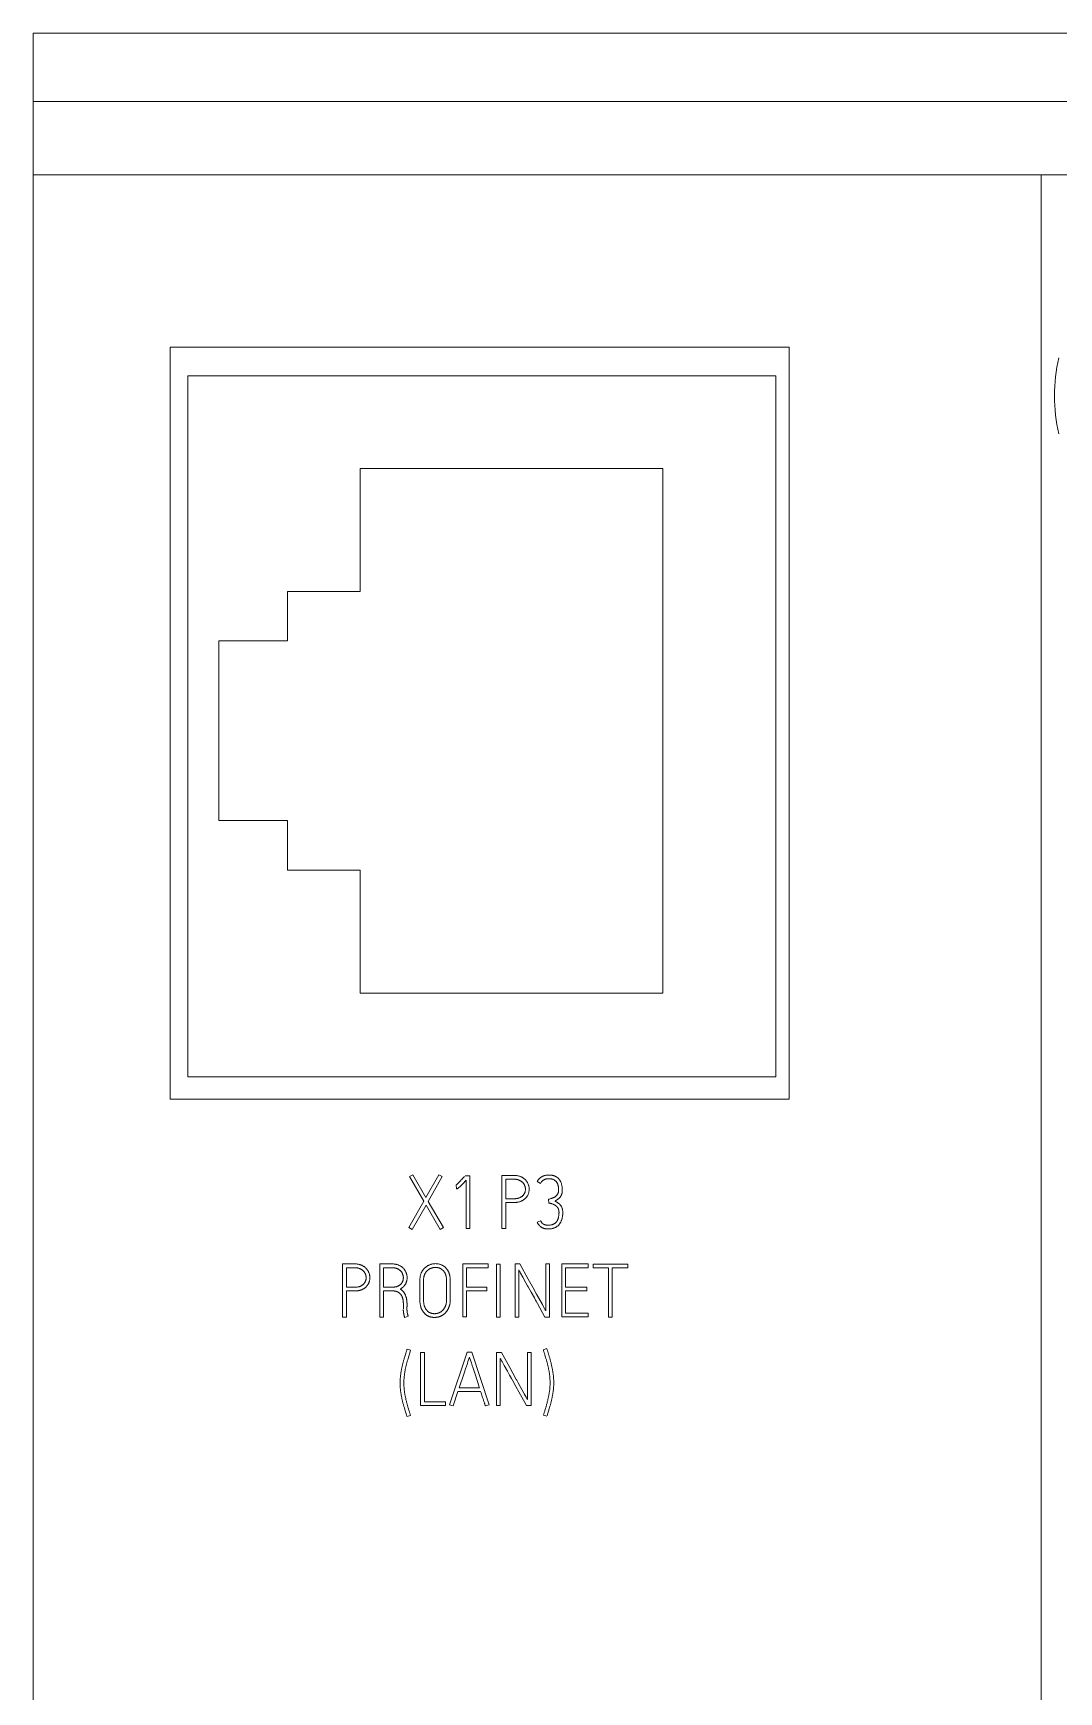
# Model space of a CAD drawing. Header units: millimetres. Extents: x 42356 to 50646, y 31507 to 39566.
# Drawn here: x 47553.03 to 47576.23, y 38453.34 to 38490.84 of the extents above; entities that cross this region are included whole.
import ezdxf

# ---------------------------------------------------------------- set-up
doc = ezdxf.new("R2010")
doc.units = ezdxf.units.MM
doc.set_wipeout_variables(frame=1)
doc.layers.add('000-PI-Oprema', color=30, linetype='Continuous', lineweight=5)

# ---------------------------------------------------------------- blocks, each defined once
blk = doc.blocks.new('A101_6ES7512-1DK01-0AB0')
at = {"layer": '000-PI-Oprema'}
for p, q in [((0, -58.55), (0, 58.55)), ((0, 58.55), (39.9, 58.55)), ((0, 57.006), (39.9, 57.006)), ((0, 55.35), (100, 55.35)), ((22.8, -14.15), (22.8, 55.35)), ((3.1, 51.45), (3.1, 34.45)), ((17.1, 51.45), (3.1, 51.45)), ((17.1, 34.45), (17.1, 51.45)), ((3.5, 50.8), (3.5, 34.96)), ((16.8, 50.8), (3.5, 50.8)), ((16.8, 34.96), (16.8, 50.8)), ((7.4, 48.71), (7.4, 45.93)), ((14.245, 48.71), (7.4, 48.71)), ((14.245, 36.85), (14.245, 48.71)), ((5.75, 45.93), (5.75, 44.81)), ((7.4, 45.93), (5.75, 45.93)), ((4.2, 44.81), (4.2, 40.75)), ((5.75, 44.81), (4.2, 44.81)), ((4.2, 40.75), (5.75, 40.75)), ((5.75, 40.75), (5.75, 39.63)), ((5.75, 39.63), (7.4, 39.63)), ((7.4, 39.63), (7.4, 36.85)), ((7.4, 36.85), (14.245, 36.85)), ((3.5, 34.96), (16.8, 34.96)), ((3.1, 34.45), (17.1, 34.45)), ((8.513, 32.704), (8.585, 32.745)), ((8.838, 32.143), (8.513, 32.704)), ((8.585, 32.745), (8.884, 32.226)), ((8.884, 32.226), (9.179, 32.745)), ((9.254, 32.704), (8.934, 32.141)), ((9.179, 32.745), (9.254, 32.704)), ((9.677, 32.618), (9.694, 32.637)), ((9.694, 32.637), (9.711, 32.656)), ((9.711, 32.656), (9.75, 32.698)), ((9.77, 32.72), (9.875, 32.72)), ((9.875, 32.72), (9.875, 31.525)), ((10.604, 31.527), (10.604, 32.727)), ((10.604, 32.727), (10.88, 32.727)), ((10.689, 32.642), (10.689, 32.201)), ((10.88, 32.642), (10.689, 32.642)), ((9.574, 32.424), (9.568, 32.513)), ((9.642, 32.582), (9.651, 32.591)), ((9.651, 32.591), (9.664, 32.605)), ((9.664, 32.605), (9.677, 32.618)), ((9.688, 32.508), (9.679, 32.499)), ((9.696, 32.517), (9.688, 32.508)), ((9.705, 32.526), (9.696, 32.517)), ((9.718, 32.54), (9.705, 32.526)), ((9.731, 32.553), (9.718, 32.54)), ((9.749, 32.571), (9.731, 32.553)), ((9.766, 32.59), (9.749, 32.571)), ((9.792, 32.617), (9.766, 32.59)), ((9.792, 31.525), (9.792, 32.617)), ((11.478, 32.549), (11.401, 32.587)), ((8.5, 31.549), (8.838, 32.143)), ((8.886, 32.058), (8.573, 31.507)), ((9.206, 31.507), (8.886, 32.058)), ((8.934, 32.141), (9.279, 31.549)), ((10.689, 32.201), (10.88, 32.201)), ((10.689, 32.116), (10.689, 31.527)), ((10.88, 32.116), (10.689, 32.116)), ((11.661, 32.104), (11.656, 32.188)), ((11.707, 32.203), (11.724, 32.208)), ((8.573, 31.507), (8.5, 31.549)), ((9.279, 31.549), (9.206, 31.507)), ((9.875, 31.525), (9.792, 31.525)), ((10.689, 31.527), (10.604, 31.527)), ((11.401, 31.67), (11.478, 31.705)), ((7, 29.527), (7, 30.727)), ((7, 30.727), (7.276, 30.727)), ((7.085, 30.642), (7.085, 30.201)), ((7.276, 30.642), (7.085, 30.642)), ((7.842, 30.727), (7.842, 29.527)), ((8.118, 30.727), (7.842, 30.727)), ((7.927, 30.203), (7.927, 30.642)), ((7.927, 30.642), (8.118, 30.642)), ((9.72, 29.53), (9.72, 30.727)), ((9.72, 30.727), (10.29, 30.727)), ((9.804, 30.642), (9.804, 30.203)), ((10.29, 30.642), (9.804, 30.642)), ((10.29, 30.727), (10.29, 30.642)), ((10.479, 29.527), (10.479, 30.724)), ((10.479, 30.724), (10.562, 30.724)), ((10.562, 30.724), (10.562, 29.527)), ((10.901, 29.527), (10.901, 30.727)), ((10.901, 30.727), (11.009, 30.727)), ((10.984, 30.592), (10.984, 29.527)), ((11.009, 30.727), (11.198, 30.385)), ((11.075, 30.43), (11.024, 30.52)), ((11.145, 30.303), (11.075, 30.43)), ((11.198, 30.385), (11.337, 30.133)), ((11.597, 29.665), (11.597, 30.727)), ((11.597, 30.727), (11.682, 30.727)), ((11.682, 30.727), (11.682, 29.527)), ((11.955, 29.53), (11.955, 30.727)), ((11.955, 30.727), (12.552, 30.727)), ((12.038, 30.642), (12.038, 30.203)), ((12.552, 30.642), (12.038, 30.642)), ((12.552, 30.727), (12.552, 30.642)), ((12.669, 30.64), (12.669, 30.725)), ((12.669, 30.725), (13.453, 30.725)), ((13.012, 30.64), (12.669, 30.64)), ((13.012, 29.527), (13.012, 30.64)), ((13.097, 30.64), (13.097, 29.527)), ((13.453, 30.64), (13.097, 30.64)), ((13.453, 30.725), (13.453, 30.64)), ((7.085, 30.201), (7.276, 30.201)), ((7.085, 30.116), (7.085, 29.527)), ((7.276, 30.116), (7.085, 30.116)), ((8.132, 30.203), (7.927, 30.203)), ((7.927, 29.527), (7.927, 30.118)), ((7.927, 30.118), (8.128, 30.118)), ((8.748, 29.906), (8.748, 30.364)), ((8.831, 30.364), (8.831, 29.906)), ((9.348, 29.906), (9.348, 30.364)), ((9.433, 30.364), (9.433, 29.906)), ((9.804, 30.203), (10.26, 30.203)), ((9.804, 30.119), (9.804, 29.53)), ((10.26, 30.119), (9.804, 30.119)), ((10.26, 30.203), (10.26, 30.119)), ((11.265, 30.087), (11.235, 30.141)), ((11.336, 29.96), (11.265, 30.087)), ((11.387, 30.043), (11.517, 29.809)), ((12.038, 30.203), (12.521, 30.203)), ((12.038, 30.119), (12.038, 29.614)), ((12.521, 30.119), (12.038, 30.119)), ((12.521, 30.203), (12.521, 30.119)), ((8.373, 29.818), (8.373, 29.713)), ((8.455, 29.711), (8.455, 29.74)), ((8.456, 29.768), (8.456, 29.802)), ((11.577, 29.527), (11.406, 29.834)), ((11.517, 29.809), (11.527, 29.791)), ((7.085, 29.527), (7, 29.527)), ((7.842, 29.527), (7.927, 29.527)), ((8.405, 29.519), (8.483, 29.549)), ((9.804, 29.53), (9.72, 29.53)), ((10.562, 29.527), (10.479, 29.527)), ((10.984, 29.527), (10.901, 29.527)), ((11.682, 29.527), (11.577, 29.527)), ((12.552, 29.53), (11.955, 29.53)), ((12.038, 29.614), (12.552, 29.614)), ((12.552, 29.614), (12.552, 29.53)), ((13.097, 29.527), (13.012, 29.527)), ((8.456, 28.804), (8.538, 28.779)), ((8.48, 28.591), (8.471, 28.56)), ((8.535, 28.772), (8.48, 28.591)), ((8.763, 27.527), (8.763, 28.725)), ((8.763, 28.725), (8.848, 28.725)), ((8.848, 28.725), (8.848, 27.612)), ((9.418, 27.545), (9.816, 28.729)), ((9.816, 28.729), (9.923, 28.729)), ((9.835, 28.519), (9.821, 28.474)), ((9.869, 28.622), (9.835, 28.519)), ((9.879, 28.593), (9.869, 28.622)), ((9.912, 28.489), (9.879, 28.593)), ((9.923, 28.729), (10.311, 27.545)), ((10.482, 27.527), (10.482, 28.727)), ((10.482, 28.727), (10.59, 28.727)), ((10.565, 28.592), (10.565, 27.527)), ((10.59, 28.727), (10.779, 28.385)), ((10.655, 28.43), (10.605, 28.52)), ((11.178, 27.665), (11.178, 28.727)), ((11.178, 28.727), (11.263, 28.727)), ((11.263, 28.727), (11.263, 27.527)), ((11.539, 28.787), (11.62, 28.812)), ((9.74, 28.238), (9.636, 27.928)), ((9.755, 28.282), (9.74, 28.238)), ((9.931, 28.43), (9.912, 28.489)), ((9.95, 28.371), (9.931, 28.43)), ((9.979, 28.282), (9.95, 28.371)), ((10.056, 28.046), (9.979, 28.282)), ((10.726, 28.303), (10.655, 28.43)), ((10.779, 28.385), (10.918, 28.133)), ((10.846, 28.087), (10.816, 28.141)), ((9.608, 27.843), (9.498, 27.519)), ((10.122, 27.843), (9.608, 27.843)), ((9.636, 27.928), (10.094, 27.928)), ((10.128, 27.825), (10.122, 27.843)), ((10.149, 27.759), (10.14, 27.787)), ((10.158, 27.732), (10.149, 27.759)), ((10.917, 27.96), (10.846, 28.087)), ((10.968, 28.043), (11.098, 27.809)), ((11.158, 27.527), (10.987, 27.834)), ((11.098, 27.809), (11.108, 27.791)), ((8.415, 27.409), (8.405, 27.44)), ((8.429, 27.362), (8.415, 27.409)), ((9.324, 27.527), (8.763, 27.527)), ((8.848, 27.612), (9.324, 27.612)), ((9.324, 27.612), (9.324, 27.527)), ((9.498, 27.519), (9.418, 27.545)), ((10.167, 27.704), (10.158, 27.732)), ((10.176, 27.676), (10.167, 27.704)), ((10.186, 27.648), (10.176, 27.676)), ((10.195, 27.62), (10.186, 27.648)), ((10.208, 27.584), (10.195, 27.62)), ((10.311, 27.545), (10.229, 27.519)), ((10.565, 27.527), (10.482, 27.527)), ((11.263, 27.527), (11.158, 27.527)), ((11.57, 27.401), (11.575, 27.416)), ((11.575, 27.416), (11.588, 27.461)), ((11.602, 27.505), (11.61, 27.535)), ((11.658, 27.401), (11.643, 27.355)), ((11.672, 27.448), (11.658, 27.401)), ((11.681, 27.479), (11.672, 27.448)), ((8.443, 27.315), (8.429, 27.362)), ((8.453, 27.284), (8.443, 27.315)), ((8.535, 27.302), (8.455, 27.276)), ((11.54, 27.311), (11.552, 27.342)), ((11.622, 27.284), (11.54, 27.311)), ((11.633, 27.323), (11.624, 27.292)), ((11.643, 27.355), (11.633, 27.323))]:
    blk.add_line(p, q, dxfattribs=at)
for points in [[(9.75, 32.698), (9.754, 32.702), (9.758, 32.707)], [(10.88, 32.727), (10.892, 32.727), (10.905, 32.726), (10.917, 32.726), (10.929, 32.724), (10.941, 32.723), (10.954, 32.721), (10.966, 32.719), (10.978, 32.716), (10.99, 32.713), (11.001, 32.709), (11.013, 32.705), (11.024, 32.701), (11.036, 32.696), (11.047, 32.691), (11.058, 32.685), (11.069, 32.679), (11.079, 32.672), (11.089, 32.666), (11.099, 32.658), (11.109, 32.651), (11.118, 32.643), (11.127, 32.634), (11.136, 32.626), (11.144, 32.617), (11.152, 32.607), (11.16, 32.597), (11.167, 32.587), (11.174, 32.577), (11.18, 32.566), (11.186, 32.556), (11.191, 32.544), (11.196, 32.533), (11.2, 32.522), (11.204, 32.51), (11.208, 32.498), (11.211, 32.486), (11.214, 32.474), (11.216, 32.462), (11.217, 32.45), (11.219, 32.438), (11.219, 32.426), (11.22, 32.413), (11.219, 32.401), (11.219, 32.389), (11.217, 32.376), (11.215, 32.364), (11.213, 32.352), (11.21, 32.34), (11.207, 32.328), (11.203, 32.317), (11.199, 32.305), (11.194, 32.294), (11.189, 32.283), (11.186, 32.277), (11.183, 32.272), (11.18, 32.266), (11.177, 32.261), (11.173, 32.256), (11.17, 32.251), (11.163, 32.241), (11.155, 32.231), (11.147, 32.222), (11.138, 32.213), (11.13, 32.204), (11.12, 32.196), (11.111, 32.188), (11.101, 32.181), (11.091, 32.174), (11.081, 32.167), (11.07, 32.161), (11.059, 32.155), (11.048, 32.15), (11.037, 32.145), (11.025, 32.14), (11.014, 32.136), (11.002, 32.132), (10.99, 32.129), (10.978, 32.126), (10.966, 32.124), (10.954, 32.122), (10.941, 32.12), (10.929, 32.119), (10.917, 32.117), (10.905, 32.117), (10.892, 32.116), (10.88, 32.116)], [(10.88, 32.201), (10.888, 32.201), (10.896, 32.201), (10.904, 32.202), (10.912, 32.202), (10.92, 32.203), (10.928, 32.204), (10.935, 32.205), (10.943, 32.206), (10.951, 32.207), (10.959, 32.209), (10.967, 32.211), (10.974, 32.213), (10.982, 32.215), (10.989, 32.218), (10.997, 32.22), (11.004, 32.223), (11.012, 32.227), (11.019, 32.23), (11.026, 32.234), (11.033, 32.238), (11.039, 32.242), (11.046, 32.246), (11.053, 32.251), (11.059, 32.255), (11.065, 32.26), (11.071, 32.266), (11.077, 32.271), (11.082, 32.277), (11.088, 32.283), (11.093, 32.289), (11.098, 32.295), (11.102, 32.302), (11.106, 32.309), (11.11, 32.315), (11.114, 32.323), (11.117, 32.33), (11.12, 32.337), (11.123, 32.345), (11.125, 32.352), (11.128, 32.36), (11.129, 32.367), (11.131, 32.375), (11.132, 32.383), (11.133, 32.391), (11.134, 32.399), (11.135, 32.407), (11.135, 32.415), (11.135, 32.423), (11.134, 32.431), (11.133, 32.439), (11.132, 32.446), (11.131, 32.454), (11.129, 32.462), (11.127, 32.47), (11.125, 32.477), (11.123, 32.485), (11.12, 32.493), (11.117, 32.5), (11.114, 32.507), (11.111, 32.514), (11.107, 32.521), (11.103, 32.528), (11.099, 32.535), (11.094, 32.542), (11.09, 32.548), (11.085, 32.554), (11.08, 32.56), (11.074, 32.566), (11.069, 32.572), (11.063, 32.577), (11.057, 32.582), (11.051, 32.587), (11.044, 32.592), (11.038, 32.597), (11.031, 32.601), (11.024, 32.605), (11.018, 32.609), (11.011, 32.613), (11.003, 32.616), (10.996, 32.62), (10.989, 32.623), (10.981, 32.626), (10.974, 32.628), (10.966, 32.631), (10.959, 32.633), (10.951, 32.635), (10.943, 32.636), (10.935, 32.638), (10.928, 32.639), (10.92, 32.64), (10.912, 32.641), (10.904, 32.641), (10.896, 32.642), (10.888, 32.642), (10.88, 32.642)], [(11.401, 32.587), (11.404, 32.594), (11.407, 32.6), (11.41, 32.606), (11.414, 32.612), (11.418, 32.618), (11.422, 32.624), (11.426, 32.63), (11.43, 32.635), (11.434, 32.641), (11.439, 32.646), (11.444, 32.651), (11.449, 32.656), (11.454, 32.661), (11.459, 32.666), (11.464, 32.671), (11.47, 32.675), (11.475, 32.679), (11.481, 32.684), (11.486, 32.688), (11.492, 32.691), (11.498, 32.695), (11.504, 32.699), (11.511, 32.702), (11.517, 32.705), (11.523, 32.708), (11.529, 32.711), (11.536, 32.714), (11.542, 32.717), (11.549, 32.719), (11.556, 32.721), (11.562, 32.723), (11.569, 32.725), (11.583, 32.729), (11.596, 32.731), (11.61, 32.733), (11.624, 32.735), (11.638, 32.736), (11.652, 32.737), (11.666, 32.737), (11.68, 32.737), (11.694, 32.736), (11.708, 32.735), (11.722, 32.733), (11.736, 32.731), (11.75, 32.729), (11.763, 32.725), (11.77, 32.724), (11.777, 32.722), (11.783, 32.719), (11.79, 32.717), (11.796, 32.714), (11.803, 32.712), (11.809, 32.709), (11.816, 32.706), (11.822, 32.703), (11.828, 32.699), (11.834, 32.696), (11.84, 32.692), (11.846, 32.688), (11.851, 32.684), (11.857, 32.68), (11.863, 32.676), (11.868, 32.671), (11.873, 32.666), (11.878, 32.661), (11.883, 32.656), (11.888, 32.651), (11.893, 32.646), (11.897, 32.641), (11.901, 32.635), (11.906, 32.63), (11.91, 32.624), (11.914, 32.618), (11.917, 32.612), (11.921, 32.606), (11.924, 32.6), (11.928, 32.594), (11.931, 32.588), (11.934, 32.581), (11.937, 32.575), (11.942, 32.562), (11.947, 32.549), (11.951, 32.535), (11.954, 32.522), (11.958, 32.508), (11.96, 32.495), (11.963, 32.481), (11.965, 32.467), (11.966, 32.453), (11.967, 32.439), (11.968, 32.425), (11.968, 32.411), (11.969, 32.397), (11.968, 32.383), (11.968, 32.369), (11.966, 32.355), (11.966, 32.349), (11.965, 32.342), (11.964, 32.335), (11.962, 32.328), (11.961, 32.321), (11.959, 32.314), (11.957, 32.308), (11.954, 32.301), (11.952, 32.294), (11.949, 32.288), (11.946, 32.282), (11.943, 32.275), (11.94, 32.269), (11.937, 32.263), (11.933, 32.257), (11.929, 32.251), (11.925, 32.246), (11.921, 32.24), (11.917, 32.235), (11.912, 32.229), (11.907, 32.224), (11.903, 32.219), (11.898, 32.214), (11.892, 32.21), (11.887, 32.205), (11.882, 32.2), (11.876, 32.196), (11.871, 32.192), (11.859, 32.184), (11.848, 32.177), (11.836, 32.169), (11.823, 32.162), (11.811, 32.156), (11.799, 32.149)], [(11.724, 32.208), (11.732, 32.211), (11.74, 32.214), (11.749, 32.217), (11.757, 32.22), (11.765, 32.224), (11.773, 32.227), (11.781, 32.231), (11.789, 32.236), (11.797, 32.24), (11.804, 32.245), (11.811, 32.25), (11.819, 32.255), (11.825, 32.261), (11.832, 32.267), (11.838, 32.273), (11.844, 32.28), (11.85, 32.287), (11.855, 32.294), (11.86, 32.301), (11.862, 32.305), (11.864, 32.309), (11.867, 32.313), (11.868, 32.317), (11.87, 32.321), (11.872, 32.325), (11.874, 32.329), (11.875, 32.333), (11.876, 32.337), (11.877, 32.342), (11.879, 32.35), (11.881, 32.359), (11.882, 32.368), (11.883, 32.377), (11.883, 32.386), (11.884, 32.395), (11.884, 32.404), (11.884, 32.412), (11.884, 32.421), (11.883, 32.43), (11.883, 32.439), (11.882, 32.448), (11.881, 32.457), (11.88, 32.466), (11.879, 32.475), (11.877, 32.484), (11.875, 32.492), (11.873, 32.501), (11.871, 32.51), (11.868, 32.518), (11.865, 32.527), (11.861, 32.535), (11.858, 32.543), (11.854, 32.551), (11.849, 32.559), (11.845, 32.567), (11.84, 32.574), (11.834, 32.582), (11.829, 32.589), (11.823, 32.596), (11.816, 32.602), (11.81, 32.608), (11.803, 32.614), (11.796, 32.619), (11.792, 32.622), (11.789, 32.624), (11.785, 32.627), (11.781, 32.629), (11.773, 32.633), (11.765, 32.637), (11.757, 32.64), (11.748, 32.643), (11.74, 32.645), (11.731, 32.647), (11.722, 32.649), (11.713, 32.651), (11.704, 32.652), (11.695, 32.653), (11.686, 32.653), (11.677, 32.654), (11.668, 32.654), (11.659, 32.654), (11.65, 32.653), (11.641, 32.653), (11.633, 32.652), (11.624, 32.651), (11.615, 32.649), (11.606, 32.648), (11.598, 32.646), (11.589, 32.644), (11.581, 32.641), (11.572, 32.638), (11.564, 32.635), (11.556, 32.631), (11.552, 32.629), (11.548, 32.627), (11.544, 32.624), (11.541, 32.622), (11.533, 32.617), (11.526, 32.611), (11.52, 32.606), (11.513, 32.6), (11.507, 32.593), (11.501, 32.586), (11.496, 32.579), (11.491, 32.572), (11.486, 32.564), (11.482, 32.557), (11.478, 32.549)], [(9.568, 32.513), (9.573, 32.517), (9.578, 32.521), (9.583, 32.525), (9.588, 32.529), (9.592, 32.533), (9.597, 32.537), (9.602, 32.542), (9.606, 32.546), (9.611, 32.55), (9.615, 32.555), (9.62, 32.559), (9.624, 32.564), (9.629, 32.568), (9.633, 32.573), (9.642, 32.582)], [(9.679, 32.499), (9.67, 32.491), (9.665, 32.486), (9.661, 32.482), (9.656, 32.478), (9.652, 32.473), (9.647, 32.469), (9.642, 32.465), (9.638, 32.461), (9.633, 32.456), (9.628, 32.452), (9.623, 32.448), (9.618, 32.444), (9.613, 32.441), (9.608, 32.437), (9.606, 32.435), (9.603, 32.433), (9.6, 32.432), (9.598, 32.43), (9.595, 32.429), (9.592, 32.428), (9.589, 32.427), (9.586, 32.426), (9.583, 32.425), (9.58, 32.425), (9.577, 32.424), (9.575, 32.424), (9.574, 32.424)], [(11.799, 32.149), (11.808, 32.145), (11.817, 32.14), (11.826, 32.135), (11.834, 32.13), (11.843, 32.125), (11.852, 32.119), (11.86, 32.114), (11.869, 32.108), (11.877, 32.102), (11.886, 32.096), (11.894, 32.09), (11.901, 32.083), (11.909, 32.077), (11.916, 32.069), (11.923, 32.062), (11.929, 32.054), (11.935, 32.046), (11.941, 32.037), (11.946, 32.028), (11.951, 32.019), (11.955, 32.01), (11.959, 32.001), (11.963, 31.991), (11.966, 31.982), (11.969, 31.972), (11.971, 31.962), (11.974, 31.952), (11.975, 31.942), (11.976, 31.932), (11.977, 31.922), (11.978, 31.911), (11.978, 31.901), (11.979, 31.891), (11.978, 31.881), (11.978, 31.871), (11.978, 31.86), (11.977, 31.85), (11.977, 31.84), (11.976, 31.83), (11.975, 31.82), (11.974, 31.81), (11.972, 31.8), (11.971, 31.789), (11.969, 31.779), (11.967, 31.769), (11.965, 31.759), (11.962, 31.749), (11.959, 31.74), (11.957, 31.73), (11.953, 31.72), (11.95, 31.711), (11.946, 31.701), (11.942, 31.692), (11.938, 31.682), (11.934, 31.673), (11.929, 31.664), (11.924, 31.655), (11.918, 31.647), (11.912, 31.638), (11.906, 31.63), (11.9, 31.622), (11.893, 31.614), (11.887, 31.607), (11.879, 31.599), (11.872, 31.592), (11.864, 31.586), (11.856, 31.579), (11.848, 31.573), (11.839, 31.567), (11.831, 31.562), (11.822, 31.557), (11.813, 31.552), (11.804, 31.548), (11.794, 31.544), (11.785, 31.54), (11.775, 31.537), (11.765, 31.534), (11.755, 31.531), (11.745, 31.528), (11.736, 31.526), (11.725, 31.524), (11.715, 31.523), (11.705, 31.522), (11.695, 31.521), (11.685, 31.52), (11.675, 31.519), (11.665, 31.519), (11.654, 31.519), (11.644, 31.519), (11.634, 31.519), (11.624, 31.519), (11.614, 31.52), (11.603, 31.521), (11.593, 31.522), (11.583, 31.524), (11.573, 31.526), (11.563, 31.528), (11.554, 31.531), (11.544, 31.534), (11.534, 31.538), (11.525, 31.542), (11.516, 31.546), (11.506, 31.55), (11.497, 31.555), (11.489, 31.56), (11.48, 31.566), (11.472, 31.572), (11.464, 31.579), (11.457, 31.586), (11.449, 31.593), (11.443, 31.6), (11.436, 31.608), (11.43, 31.617), (11.425, 31.625), (11.42, 31.634), (11.415, 31.643), (11.41, 31.652), (11.405, 31.661), (11.401, 31.67)], [(11.478, 31.705), (11.482, 31.696), (11.484, 31.691), (11.487, 31.686), (11.489, 31.682), (11.492, 31.677), (11.495, 31.673), (11.498, 31.669), (11.501, 31.664), (11.504, 31.66), (11.508, 31.656), (11.511, 31.652), (11.515, 31.649), (11.519, 31.645), (11.523, 31.641), (11.527, 31.638), (11.531, 31.635), (11.535, 31.632), (11.539, 31.629), (11.544, 31.626), (11.549, 31.624), (11.553, 31.622), (11.558, 31.619), (11.563, 31.617), (11.568, 31.616), (11.573, 31.614), (11.578, 31.613), (11.583, 31.611), (11.588, 31.61), (11.593, 31.609), (11.603, 31.607), (11.614, 31.606), (11.624, 31.605), (11.635, 31.604), (11.645, 31.604), (11.656, 31.604), (11.666, 31.604), (11.677, 31.604), (11.687, 31.605), (11.697, 31.606), (11.708, 31.608), (11.718, 31.61), (11.728, 31.612), (11.739, 31.614), (11.749, 31.618), (11.758, 31.621), (11.763, 31.623), (11.768, 31.625), (11.773, 31.627), (11.778, 31.63), (11.782, 31.632), (11.787, 31.635), (11.791, 31.638), (11.796, 31.64), (11.8, 31.643), (11.804, 31.647), (11.808, 31.65), (11.812, 31.653), (11.816, 31.657), (11.82, 31.66), (11.824, 31.664), (11.827, 31.668), (11.831, 31.672), (11.834, 31.676), (11.838, 31.68), (11.841, 31.684), (11.844, 31.689), (11.847, 31.693), (11.849, 31.697), (11.852, 31.702), (11.857, 31.711), (11.862, 31.721), (11.866, 31.73), (11.87, 31.74), (11.873, 31.75), (11.876, 31.76), (11.879, 31.77), (11.881, 31.78), (11.883, 31.79), (11.885, 31.801), (11.887, 31.811), (11.889, 31.822), (11.89, 31.832), (11.891, 31.842), (11.892, 31.853), (11.893, 31.863), (11.893, 31.874), (11.894, 31.884), (11.894, 31.895), (11.893, 31.905), (11.893, 31.916), (11.892, 31.921), (11.892, 31.926), (11.891, 31.931), (11.89, 31.936), (11.889, 31.941), (11.888, 31.947), (11.886, 31.952), (11.885, 31.957), (11.883, 31.962), (11.881, 31.966), (11.879, 31.971), (11.877, 31.976), (11.875, 31.981), (11.872, 31.985), (11.869, 31.99), (11.867, 31.994), (11.864, 31.999), (11.861, 32.003), (11.858, 32.007), (11.854, 32.011), (11.851, 32.015), (11.848, 32.019), (11.844, 32.023), (11.84, 32.027), (11.837, 32.03), (11.833, 32.034), (11.829, 32.037), (11.825, 32.041), (11.816, 32.047), (11.808, 32.053), (11.799, 32.058), (11.79, 32.064), (11.78, 32.068), (11.771, 32.073), (11.761, 32.077), (11.752, 32.081), (11.742, 32.084), (11.732, 32.088), (11.722, 32.091), (11.712, 32.093), (11.702, 32.096), (11.691, 32.098), (11.681, 32.101), (11.671, 32.103), (11.661, 32.104)], [(11.656, 32.188), (11.664, 32.19), (11.673, 32.193), (11.681, 32.195), (11.707, 32.203)], [(7.276, 30.727), (7.289, 30.727), (7.301, 30.726), (7.313, 30.726), (7.325, 30.724), (7.338, 30.723), (7.35, 30.721), (7.362, 30.719), (7.374, 30.716), (7.386, 30.713), (7.398, 30.709), (7.409, 30.705), (7.421, 30.701), (7.432, 30.696), (7.443, 30.691), (7.454, 30.685), (7.465, 30.679), (7.475, 30.672), (7.486, 30.666), (7.496, 30.658), (7.505, 30.651), (7.515, 30.643), (7.524, 30.634), (7.532, 30.626), (7.541, 30.617), (7.548, 30.607), (7.556, 30.597), (7.563, 30.587), (7.57, 30.577), (7.576, 30.566), (7.582, 30.556), (7.587, 30.544), (7.592, 30.533), (7.597, 30.522), (7.601, 30.51), (7.604, 30.498), (7.607, 30.486), (7.61, 30.474), (7.612, 30.462), (7.614, 30.45), (7.615, 30.438), (7.616, 30.426), (7.616, 30.413), (7.616, 30.401), (7.615, 30.389), (7.613, 30.376), (7.612, 30.364), (7.609, 30.352), (7.607, 30.34), (7.603, 30.328), (7.599, 30.317), (7.595, 30.305), (7.59, 30.294), (7.585, 30.283), (7.582, 30.277), (7.579, 30.272), (7.576, 30.266), (7.573, 30.261), (7.57, 30.256), (7.566, 30.251), (7.559, 30.241), (7.551, 30.231), (7.543, 30.222), (7.535, 30.213), (7.526, 30.204), (7.517, 30.196), (7.507, 30.188), (7.497, 30.181), (7.487, 30.174), (7.477, 30.167), (7.466, 30.161), (7.455, 30.155), (7.444, 30.15), (7.433, 30.145), (7.422, 30.14), (7.41, 30.136), (7.398, 30.132), (7.386, 30.129), (7.374, 30.126), (7.362, 30.124), (7.35, 30.122), (7.338, 30.12), (7.325, 30.119), (7.313, 30.117), (7.301, 30.117), (7.289, 30.116), (7.276, 30.116)], [(7.276, 30.201), (7.284, 30.201), (7.292, 30.201), (7.3, 30.202), (7.308, 30.202), (7.316, 30.203), (7.324, 30.204), (7.332, 30.205), (7.34, 30.206), (7.347, 30.207), (7.355, 30.209), (7.363, 30.211), (7.371, 30.213), (7.378, 30.215), (7.386, 30.218), (7.393, 30.22), (7.401, 30.223), (7.408, 30.227), (7.415, 30.23), (7.422, 30.234), (7.429, 30.238), (7.436, 30.242), (7.442, 30.246), (7.449, 30.251), (7.455, 30.255), (7.461, 30.26), (7.467, 30.266), (7.473, 30.271), (7.479, 30.277), (7.484, 30.283), (7.489, 30.289), (7.494, 30.295), (7.498, 30.302), (7.503, 30.309), (7.506, 30.315), (7.51, 30.323), (7.513, 30.33), (7.516, 30.337), (7.519, 30.345), (7.522, 30.352), (7.524, 30.36), (7.526, 30.367), (7.527, 30.375), (7.529, 30.383), (7.53, 30.391), (7.53, 30.399), (7.531, 30.407), (7.531, 30.415), (7.531, 30.423), (7.53, 30.431), (7.53, 30.439), (7.529, 30.446), (7.527, 30.454), (7.526, 30.462), (7.524, 30.47), (7.522, 30.477), (7.519, 30.485), (7.517, 30.493), (7.514, 30.5), (7.511, 30.507), (7.507, 30.514), (7.503, 30.521), (7.499, 30.528), (7.495, 30.535), (7.491, 30.542), (7.486, 30.548), (7.481, 30.554), (7.476, 30.56), (7.47, 30.566), (7.465, 30.572), (7.459, 30.577), (7.453, 30.582), (7.447, 30.587), (7.441, 30.592), (7.434, 30.597), (7.427, 30.601), (7.421, 30.605), (7.414, 30.609), (7.407, 30.613), (7.4, 30.616), (7.392, 30.62), (7.385, 30.623), (7.378, 30.626), (7.37, 30.628), (7.363, 30.631), (7.355, 30.633), (7.347, 30.635), (7.339, 30.636), (7.332, 30.638), (7.324, 30.639), (7.316, 30.64), (7.308, 30.641), (7.3, 30.641), (7.292, 30.642), (7.284, 30.642), (7.276, 30.642)], [(8.303, 30.159), (8.313, 30.165), (8.324, 30.171), (8.333, 30.177), (8.343, 30.184), (8.352, 30.191), (8.362, 30.198), (8.37, 30.206), (8.375, 30.21), (8.379, 30.214), (8.383, 30.218), (8.387, 30.223), (8.391, 30.227), (8.394, 30.232), (8.398, 30.236), (8.401, 30.241), (8.405, 30.246), (8.408, 30.251), (8.414, 30.26), (8.42, 30.271), (8.426, 30.281), (8.431, 30.292), (8.435, 30.302), (8.44, 30.313), (8.443, 30.324), (8.447, 30.335), (8.45, 30.347), (8.452, 30.358), (8.454, 30.37), (8.456, 30.381), (8.457, 30.393), (8.458, 30.405), (8.458, 30.416), (8.458, 30.428), (8.457, 30.44), (8.456, 30.451), (8.454, 30.463), (8.452, 30.475), (8.45, 30.486), (8.447, 30.497), (8.444, 30.509), (8.44, 30.52), (8.436, 30.531), (8.431, 30.541), (8.427, 30.552), (8.421, 30.563), (8.416, 30.573), (8.409, 30.583), (8.403, 30.592), (8.396, 30.602), (8.389, 30.611), (8.381, 30.62), (8.373, 30.629), (8.365, 30.637), (8.356, 30.645), (8.347, 30.652), (8.338, 30.66), (8.329, 30.666), (8.319, 30.673), (8.309, 30.679), (8.299, 30.685), (8.288, 30.69), (8.278, 30.695), (8.267, 30.7), (8.256, 30.704), (8.245, 30.708), (8.234, 30.712), (8.223, 30.715), (8.211, 30.717), (8.2, 30.72), (8.188, 30.722), (8.177, 30.723), (8.165, 30.725), (8.154, 30.726), (8.142, 30.726), (8.13, 30.727), (8.118, 30.727)], [(8.118, 30.642), (8.126, 30.642), (8.134, 30.642), (8.142, 30.641), (8.15, 30.641), (8.157, 30.64), (8.165, 30.639), (8.173, 30.638), (8.181, 30.637), (8.188, 30.635), (8.196, 30.633), (8.203, 30.631), (8.211, 30.629), (8.218, 30.626), (8.226, 30.624), (8.233, 30.621), (8.24, 30.617), (8.247, 30.614), (8.254, 30.61), (8.261, 30.607), (8.268, 30.603), (8.274, 30.598), (8.281, 30.594), (8.287, 30.589), (8.293, 30.585), (8.299, 30.58), (8.305, 30.574), (8.311, 30.569), (8.316, 30.563), (8.321, 30.558), (8.326, 30.552), (8.331, 30.545), (8.336, 30.539), (8.34, 30.533), (8.344, 30.526), (8.348, 30.519), (8.351, 30.512), (8.355, 30.505), (8.357, 30.498), (8.36, 30.49), (8.363, 30.483), (8.365, 30.475), (8.367, 30.468), (8.369, 30.46), (8.37, 30.452), (8.371, 30.445), (8.372, 30.437), (8.373, 30.429), (8.373, 30.421), (8.373, 30.414), (8.373, 30.406), (8.372, 30.398), (8.372, 30.39), (8.371, 30.382), (8.369, 30.375), (8.368, 30.367), (8.366, 30.359), (8.364, 30.352), (8.361, 30.344), (8.359, 30.337), (8.356, 30.33), (8.353, 30.323), (8.349, 30.316), (8.345, 30.309), (8.341, 30.302), (8.337, 30.296), (8.332, 30.289), (8.328, 30.283), (8.322, 30.277), (8.317, 30.272), (8.312, 30.266), (8.306, 30.261), (8.3, 30.256), (8.294, 30.251), (8.287, 30.246), (8.281, 30.242), (8.274, 30.238), (8.267, 30.234), (8.26, 30.231), (8.253, 30.227), (8.246, 30.224), (8.239, 30.221), (8.232, 30.218), (8.224, 30.216), (8.217, 30.213), (8.209, 30.211), (8.202, 30.21), (8.194, 30.208), (8.186, 30.207), (8.179, 30.206), (8.171, 30.205), (8.163, 30.204), (8.155, 30.203), (8.147, 30.203), (8.14, 30.203), (8.132, 30.203)], [(8.748, 30.364), (8.748, 30.376), (8.748, 30.388), (8.749, 30.4), (8.75, 30.412), (8.751, 30.423), (8.753, 30.435), (8.755, 30.447), (8.757, 30.458), (8.76, 30.47), (8.763, 30.481), (8.767, 30.493), (8.771, 30.504), (8.775, 30.515), (8.78, 30.526), (8.785, 30.537), (8.79, 30.547), (8.796, 30.558), (8.802, 30.568), (8.808, 30.578), (8.815, 30.588), (8.822, 30.597), (8.829, 30.606), (8.837, 30.615), (8.845, 30.624), (8.853, 30.633), (8.862, 30.641), (8.871, 30.649), (8.88, 30.656), (8.89, 30.663), (8.899, 30.67), (8.909, 30.677), (8.919, 30.683), (8.93, 30.689), (8.94, 30.695), (8.951, 30.7), (8.962, 30.705), (8.973, 30.709), (8.984, 30.713), (8.995, 30.717), (9.006, 30.72), (9.018, 30.723), (9.029, 30.726), (9.041, 30.728), (9.053, 30.73), (9.065, 30.732), (9.076, 30.733), (9.088, 30.733), (9.1, 30.734), (9.112, 30.733), (9.124, 30.733), (9.136, 30.732), (9.147, 30.731), (9.159, 30.729), (9.171, 30.727), (9.182, 30.724), (9.194, 30.721), (9.205, 30.718), (9.216, 30.714), (9.228, 30.71), (9.238, 30.705), (9.249, 30.7), (9.26, 30.694), (9.27, 30.688), (9.28, 30.682), (9.29, 30.675), (9.299, 30.668), (9.308, 30.661), (9.317, 30.653), (9.326, 30.645), (9.334, 30.636), (9.342, 30.627), (9.35, 30.618), (9.358, 30.609), (9.365, 30.6), (9.371, 30.59), (9.378, 30.58), (9.384, 30.57), (9.389, 30.559), (9.394, 30.548), (9.399, 30.538), (9.404, 30.527), (9.408, 30.516), (9.412, 30.504), (9.416, 30.493), (9.419, 30.482), (9.422, 30.47), (9.424, 30.458), (9.426, 30.447), (9.428, 30.435), (9.43, 30.423), (9.431, 30.412), (9.432, 30.4), (9.433, 30.388), (9.433, 30.376), (9.433, 30.364)], [(9.348, 30.364), (9.348, 30.376), (9.348, 30.388), (9.347, 30.401), (9.346, 30.413), (9.344, 30.425), (9.343, 30.437), (9.34, 30.449), (9.337, 30.461), (9.336, 30.466), (9.334, 30.472), (9.333, 30.478), (9.331, 30.484), (9.329, 30.49), (9.326, 30.495), (9.324, 30.501), (9.322, 30.507), (9.319, 30.512), (9.317, 30.518), (9.314, 30.523), (9.311, 30.528), (9.308, 30.533), (9.304, 30.539), (9.301, 30.544), (9.298, 30.549), (9.294, 30.554), (9.29, 30.558), (9.286, 30.563), (9.282, 30.568), (9.278, 30.572), (9.274, 30.577), (9.27, 30.581), (9.265, 30.585), (9.261, 30.589), (9.256, 30.593), (9.252, 30.597), (9.247, 30.601), (9.242, 30.605), (9.237, 30.608), (9.232, 30.612), (9.227, 30.615), (9.222, 30.618), (9.216, 30.621), (9.211, 30.624), (9.206, 30.627), (9.2, 30.629), (9.194, 30.631), (9.189, 30.634), (9.183, 30.636), (9.177, 30.638), (9.171, 30.639), (9.166, 30.641), (9.16, 30.642), (9.154, 30.644), (9.148, 30.645), (9.142, 30.646), (9.136, 30.647), (9.13, 30.647), (9.124, 30.648), (9.118, 30.648), (9.111, 30.649), (9.105, 30.649), (9.099, 30.649), (9.093, 30.649), (9.087, 30.648), (9.081, 30.648), (9.075, 30.647), (9.069, 30.647), (9.063, 30.646), (9.057, 30.645), (9.051, 30.644), (9.045, 30.643), (9.039, 30.641), (9.033, 30.64), (9.027, 30.638), (9.022, 30.637), (9.016, 30.635), (9.01, 30.633), (9.004, 30.631), (8.999, 30.629), (8.993, 30.626), (8.987, 30.624), (8.982, 30.621), (8.976, 30.619), (8.971, 30.616), (8.966, 30.613), (8.96, 30.61), (8.955, 30.607), (8.95, 30.604), (8.945, 30.6), (8.94, 30.597), (8.935, 30.593), (8.931, 30.589), (8.926, 30.585), (8.921, 30.581), (8.917, 30.577), (8.912, 30.573), (8.908, 30.569), (8.904, 30.565), (8.9, 30.56), (8.896, 30.555), (8.892, 30.551), (8.888, 30.546), (8.885, 30.541), (8.881, 30.536), (8.878, 30.531), (8.874, 30.526), (8.871, 30.521), (8.868, 30.516), (8.865, 30.51), (8.862, 30.505), (8.86, 30.499), (8.857, 30.494), (8.855, 30.488), (8.852, 30.483), (8.85, 30.477), (8.848, 30.472), (8.846, 30.466), (8.844, 30.46), (8.842, 30.454), (8.841, 30.448), (8.839, 30.442), (8.838, 30.437), (8.837, 30.431), (8.836, 30.425), (8.834, 30.413), (8.832, 30.401), (8.832, 30.388), (8.831, 30.376), (8.831, 30.364)], [(11.024, 30.52), (11.014, 30.538), (11.004, 30.556), (10.994, 30.574), (10.984, 30.592)], [(8.128, 30.118), (8.138, 30.118), (8.148, 30.117), (8.157, 30.117), (8.167, 30.116), (8.172, 30.115), (8.176, 30.114), (8.181, 30.114), (8.186, 30.113), (8.19, 30.112), (8.195, 30.111), (8.2, 30.11), (8.205, 30.109), (8.209, 30.107), (8.214, 30.106), (8.218, 30.105), (8.223, 30.103), (8.227, 30.101), (8.232, 30.1), (8.236, 30.098), (8.241, 30.096), (8.245, 30.094), (8.249, 30.092), (8.254, 30.089), (8.258, 30.087), (8.262, 30.085), (8.266, 30.082), (8.27, 30.08), (8.274, 30.077), (8.278, 30.074), (8.282, 30.071), (8.286, 30.068), (8.289, 30.065), (8.293, 30.062), (8.296, 30.059), (8.3, 30.055), (8.303, 30.052), (8.306, 30.048), (8.31, 30.045), (8.313, 30.041), (8.316, 30.037), (8.319, 30.033), (8.322, 30.029), (8.324, 30.026), (8.327, 30.022), (8.329, 30.017), (8.332, 30.013), (8.334, 30.009), (8.337, 30.005), (8.339, 30.001), (8.341, 29.996), (8.343, 29.992), (8.345, 29.988), (8.347, 29.983), (8.348, 29.979), (8.35, 29.974), (8.352, 29.97), (8.353, 29.965), (8.355, 29.96), (8.357, 29.951), (8.36, 29.942), (8.362, 29.933), (8.364, 29.923), (8.366, 29.914), (8.367, 29.904), (8.369, 29.895), (8.37, 29.885), (8.371, 29.876), (8.371, 29.866), (8.372, 29.857), (8.373, 29.847), (8.373, 29.837), (8.373, 29.828), (8.373, 29.818)], [(8.456, 29.802), (8.456, 29.819), (8.456, 29.828), (8.456, 29.837), (8.455, 29.846), (8.455, 29.855), (8.454, 29.864), (8.454, 29.872), (8.453, 29.881), (8.452, 29.89), (8.451, 29.899), (8.45, 29.908), (8.449, 29.916), (8.447, 29.925), (8.446, 29.934), (8.444, 29.943), (8.443, 29.951), (8.441, 29.96), (8.438, 29.969), (8.436, 29.977), (8.433, 29.986), (8.431, 29.994), (8.428, 30.002), (8.424, 30.011), (8.421, 30.019), (8.417, 30.027), (8.414, 30.035), (8.41, 30.043), (8.405, 30.051), (8.401, 30.058), (8.396, 30.066), (8.391, 30.073), (8.386, 30.081), (8.381, 30.088), (8.376, 30.095), (8.37, 30.102), (8.364, 30.108), (8.358, 30.115), (8.352, 30.121), (8.346, 30.127), (8.339, 30.133), (8.336, 30.136), (8.332, 30.139), (8.329, 30.142), (8.325, 30.145), (8.322, 30.147), (8.318, 30.15), (8.314, 30.152), (8.311, 30.155), (8.307, 30.157), (8.303, 30.159)], [(11.235, 30.141), (11.195, 30.213), (11.185, 30.231), (11.145, 30.303)], [(11.337, 30.133), (11.347, 30.115), (11.357, 30.097), (11.387, 30.043)], [(8.371, 29.698), (8.371, 29.694), (8.372, 29.69), (8.372, 29.686), (8.372, 29.682), (8.372, 29.674), (8.373, 29.666), (8.373, 29.659), (8.374, 29.651), (8.375, 29.643), (8.376, 29.635), (8.377, 29.627), (8.378, 29.619), (8.38, 29.611), (8.381, 29.603), (8.383, 29.595), (8.384, 29.588), (8.386, 29.58), (8.388, 29.572), (8.39, 29.564), (8.392, 29.557), (8.395, 29.549), (8.397, 29.541), (8.4, 29.534), (8.402, 29.526), (8.405, 29.519)], [(8.455, 29.74), (8.455, 29.745), (8.455, 29.749), (8.455, 29.754), (8.455, 29.759), (8.456, 29.764), (8.456, 29.768)], [(8.483, 29.549), (8.481, 29.553), (8.48, 29.557), (8.478, 29.562), (8.476, 29.566), (8.475, 29.571), (8.473, 29.575), (8.472, 29.58), (8.471, 29.585), (8.469, 29.589), (8.468, 29.594), (8.467, 29.598), (8.466, 29.603), (8.465, 29.608), (8.464, 29.612), (8.463, 29.617), (8.462, 29.621), (8.461, 29.626), (8.46, 29.631), (8.46, 29.636), (8.459, 29.64), (8.459, 29.645), (8.458, 29.65), (8.458, 29.654), (8.457, 29.659), (8.457, 29.664), (8.456, 29.669), (8.456, 29.673), (8.456, 29.678), (8.455, 29.683), (8.455, 29.688), (8.455, 29.692), (8.455, 29.697), (8.455, 29.702), (8.455, 29.707), (8.455, 29.711)], [(9.433, 29.906), (9.433, 29.89), (9.432, 29.874), (9.431, 29.857), (9.429, 29.841), (9.427, 29.825), (9.425, 29.817), (9.424, 29.809), (9.422, 29.801), (9.42, 29.793), (9.418, 29.785), (9.416, 29.777), (9.413, 29.77), (9.411, 29.762), (9.408, 29.754), (9.405, 29.747), (9.402, 29.739), (9.398, 29.732), (9.395, 29.724), (9.391, 29.717), (9.388, 29.71), (9.384, 29.702), (9.375, 29.688), (9.371, 29.681), (9.367, 29.674), (9.362, 29.668), (9.357, 29.661), (9.353, 29.654), (9.348, 29.648), (9.343, 29.641), (9.337, 29.635), (9.332, 29.629), (9.326, 29.623), (9.321, 29.617), (9.315, 29.612), (9.309, 29.606), (9.303, 29.601), (9.296, 29.595), (9.29, 29.59), (9.284, 29.585), (9.277, 29.58), (9.27, 29.576), (9.263, 29.571), (9.257, 29.567), (9.25, 29.563), (9.242, 29.559), (9.235, 29.555), (9.228, 29.551), (9.22, 29.548), (9.213, 29.545), (9.205, 29.542), (9.198, 29.539), (9.19, 29.536), (9.182, 29.533), (9.174, 29.531), (9.166, 29.529), (9.159, 29.527), (9.151, 29.525), (9.143, 29.523), (9.135, 29.522), (9.126, 29.521), (9.118, 29.52), (9.11, 29.519), (9.102, 29.518), (9.094, 29.517), (9.086, 29.517), (9.078, 29.517), (9.069, 29.517), (9.061, 29.517), (9.053, 29.518), (9.045, 29.518), (9.037, 29.519), (9.029, 29.52), (9.021, 29.521), (9.012, 29.523), (9.004, 29.525), (8.996, 29.526), (8.989, 29.529), (8.981, 29.531), (8.973, 29.533), (8.965, 29.536), (8.958, 29.539), (8.95, 29.542), (8.943, 29.546), (8.935, 29.549), (8.928, 29.553), (8.921, 29.557), (8.914, 29.561), (8.907, 29.565), (8.9, 29.57), (8.893, 29.575), (8.887, 29.58), (8.88, 29.585), (8.874, 29.59), (8.868, 29.595), (8.862, 29.601), (8.856, 29.607), (8.85, 29.612), (8.845, 29.618), (8.839, 29.625), (8.834, 29.631), (8.829, 29.637), (8.824, 29.644), (8.819, 29.65), (8.814, 29.657), (8.81, 29.664), (8.806, 29.671), (8.801, 29.678), (8.797, 29.685), (8.794, 29.692), (8.79, 29.7), (8.786, 29.707), (8.783, 29.715), (8.78, 29.722), (8.777, 29.73), (8.774, 29.738), (8.771, 29.745), (8.769, 29.753), (8.767, 29.761), (8.762, 29.777), (8.759, 29.793), (8.756, 29.809), (8.753, 29.825), (8.751, 29.841), (8.749, 29.857), (8.748, 29.874), (8.748, 29.89), (8.748, 29.906)], [(8.831, 29.906), (8.831, 29.894), (8.831, 29.881), (8.832, 29.869), (8.833, 29.856), (8.835, 29.843), (8.836, 29.831), (8.838, 29.819), (8.841, 29.806), (8.844, 29.794), (8.847, 29.782), (8.849, 29.776), (8.851, 29.77), (8.853, 29.764), (8.856, 29.758), (8.858, 29.752), (8.861, 29.746), (8.863, 29.74), (8.866, 29.735), (8.869, 29.729), (8.872, 29.724), (8.875, 29.718), (8.878, 29.713), (8.882, 29.707), (8.886, 29.702), (8.889, 29.697), (8.893, 29.692), (8.897, 29.687), (8.901, 29.682), (8.905, 29.678), (8.91, 29.673), (8.914, 29.668), (8.918, 29.664), (8.923, 29.66), (8.928, 29.655), (8.933, 29.651), (8.938, 29.647), (8.943, 29.644), (8.948, 29.64), (8.953, 29.636), (8.958, 29.633), (8.964, 29.63), (8.969, 29.627), (8.975, 29.624), (8.981, 29.621), (8.987, 29.619), (8.992, 29.617), (8.998, 29.614), (9.004, 29.612), (9.01, 29.611), (9.017, 29.609), (9.023, 29.608), (9.029, 29.606), (9.035, 29.605), (9.041, 29.604), (9.048, 29.603), (9.054, 29.603), (9.06, 29.602), (9.067, 29.602), (9.073, 29.602), (9.079, 29.602), (9.086, 29.602), (9.092, 29.602), (9.098, 29.603), (9.104, 29.603), (9.111, 29.604), (9.117, 29.605), (9.123, 29.606), (9.129, 29.607), (9.135, 29.608), (9.142, 29.61), (9.148, 29.612), (9.154, 29.613), (9.16, 29.615), (9.166, 29.617), (9.172, 29.619), (9.178, 29.622), (9.183, 29.624), (9.189, 29.627), (9.195, 29.629), (9.2, 29.632), (9.206, 29.635), (9.212, 29.638), (9.217, 29.641), (9.222, 29.645), (9.227, 29.648), (9.233, 29.652), (9.238, 29.656), (9.242, 29.66), (9.247, 29.664), (9.252, 29.668), (9.257, 29.672), (9.261, 29.677), (9.266, 29.681), (9.27, 29.686), (9.274, 29.691), (9.278, 29.695), (9.282, 29.7), (9.286, 29.705), (9.29, 29.71), (9.293, 29.716), (9.297, 29.721), (9.3, 29.726), (9.304, 29.732), (9.307, 29.737), (9.31, 29.743), (9.313, 29.748), (9.316, 29.754), (9.318, 29.759), (9.321, 29.765), (9.323, 29.771), (9.326, 29.777), (9.328, 29.783), (9.33, 29.789), (9.332, 29.795), (9.334, 29.801), (9.336, 29.807), (9.338, 29.813), (9.339, 29.819), (9.34, 29.825), (9.342, 29.831), (9.344, 29.844), (9.346, 29.856), (9.347, 29.869), (9.348, 29.881), (9.348, 29.894), (9.348, 29.906)], [(11.406, 29.834), (11.376, 29.888), (11.366, 29.906), (11.336, 29.96)], [(11.527, 29.791), (11.567, 29.719), (11.577, 29.701), (11.587, 29.683), (11.597, 29.665)], [(8.405, 27.44), (8.396, 27.471), (8.391, 27.487), (8.387, 27.503), (8.382, 27.518), (8.378, 27.534), (8.373, 27.55), (8.369, 27.565), (8.365, 27.581), (8.361, 27.597), (8.357, 27.613), (8.353, 27.629), (8.35, 27.645), (8.346, 27.661), (8.342, 27.676), (8.339, 27.692), (8.336, 27.708), (8.332, 27.724), (8.329, 27.74), (8.326, 27.757), (8.324, 27.773), (8.321, 27.789), (8.318, 27.805), (8.316, 27.821), (8.313, 27.837), (8.311, 27.853), (8.309, 27.869), (8.308, 27.886), (8.306, 27.902), (8.304, 27.918), (8.303, 27.934), (8.302, 27.951), (8.301, 27.967), (8.301, 27.983), (8.3, 28), (8.3, 28.016), (8.3, 28.032), (8.3, 28.049), (8.3, 28.065), (8.301, 28.081), (8.301, 28.098), (8.302, 28.114), (8.303, 28.13), (8.304, 28.146), (8.306, 28.163), (8.307, 28.179), (8.309, 28.195), (8.311, 28.211), (8.313, 28.228), (8.315, 28.244), (8.318, 28.26), (8.32, 28.276), (8.323, 28.292), (8.325, 28.308), (8.328, 28.324), (8.331, 28.34), (8.334, 28.356), (8.337, 28.372), (8.341, 28.388), (8.344, 28.404), (8.348, 28.42), (8.351, 28.436), (8.355, 28.452), (8.359, 28.468), (8.363, 28.484), (8.367, 28.5), (8.371, 28.515), (8.375, 28.531), (8.379, 28.547), (8.384, 28.563), (8.388, 28.578), (8.393, 28.594), (8.397, 28.61)], [(8.471, 28.56), (8.467, 28.545), (8.462, 28.53), (8.458, 28.515), (8.454, 28.5), (8.45, 28.484), (8.446, 28.469), (8.442, 28.454), (8.439, 28.438), (8.435, 28.423), (8.431, 28.408), (8.428, 28.392), (8.425, 28.377), (8.421, 28.361), (8.418, 28.346), (8.415, 28.33), (8.412, 28.315), (8.41, 28.299), (8.407, 28.284), (8.404, 28.268), (8.402, 28.253), (8.4, 28.237), (8.398, 28.221), (8.396, 28.206), (8.394, 28.19), (8.392, 28.174), (8.39, 28.159), (8.389, 28.143), (8.388, 28.127), (8.387, 28.111), (8.386, 28.096), (8.386, 28.08), (8.385, 28.064), (8.385, 28.048), (8.385, 28.033), (8.385, 28.017), (8.385, 28.001), (8.386, 27.985), (8.386, 27.969), (8.387, 27.954), (8.388, 27.938), (8.389, 27.922), (8.391, 27.906), (8.392, 27.891), (8.394, 27.875), (8.396, 27.859), (8.398, 27.844), (8.4, 27.828), (8.402, 27.813), (8.405, 27.797), (8.408, 27.781), (8.41, 27.766), (8.413, 27.75), (8.416, 27.735), (8.42, 27.719), (8.423, 27.704), (8.426, 27.689), (8.43, 27.673), (8.433, 27.658), (8.437, 27.643), (8.441, 27.627), (8.445, 27.612), (8.453, 27.581)], [(8.397, 28.61), (8.412, 28.656), (8.426, 28.703)], [(8.426, 28.703), (8.431, 28.719), (8.436, 28.734), (8.446, 28.766)], [(8.446, 28.766), (8.45, 28.781), (8.455, 28.797)], [(10.605, 28.52), (10.595, 28.538), (10.585, 28.556), (10.575, 28.574), (10.565, 28.592)], [(11.559, 28.721), (11.549, 28.75), (11.545, 28.765), (11.54, 28.78)], [(11.591, 28.617), (11.577, 28.662), (11.573, 28.677), (11.569, 28.692), (11.564, 28.706), (11.559, 28.721)], [(11.624, 28.498), (11.62, 28.513), (11.616, 28.528), (11.612, 28.543), (11.608, 28.558), (11.604, 28.573), (11.599, 28.587), (11.591, 28.617)], [(11.61, 27.535), (11.614, 27.55), (11.618, 27.565), (11.623, 27.58), (11.626, 27.595), (11.63, 27.61), (11.634, 27.625), (11.638, 27.64), (11.642, 27.655), (11.645, 27.67), (11.649, 27.686), (11.652, 27.701), (11.655, 27.716), (11.658, 27.731), (11.661, 27.746), (11.664, 27.761), (11.667, 27.777), (11.67, 27.792), (11.672, 27.807), (11.675, 27.823), (11.677, 27.838), (11.679, 27.853), (11.681, 27.869), (11.683, 27.884), (11.685, 27.899), (11.686, 27.915), (11.688, 27.93), (11.689, 27.946), (11.69, 27.961), (11.691, 27.977), (11.691, 27.992), (11.692, 28.008), (11.692, 28.023), (11.692, 28.039), (11.692, 28.054), (11.692, 28.07), (11.691, 28.085), (11.691, 28.101), (11.69, 28.116), (11.689, 28.132), (11.688, 28.147), (11.687, 28.163), (11.685, 28.178), (11.684, 28.194), (11.682, 28.209), (11.68, 28.224), (11.678, 28.24), (11.676, 28.255), (11.673, 28.27), (11.671, 28.286), (11.668, 28.301), (11.666, 28.316), (11.663, 28.332), (11.66, 28.347), (11.657, 28.362), (11.653, 28.377), (11.65, 28.392), (11.647, 28.407), (11.643, 28.423), (11.639, 28.438), (11.636, 28.453), (11.632, 28.468), (11.624, 28.498)], [(11.622, 28.805), (11.626, 28.789), (11.631, 28.774), (11.641, 28.743)], [(11.641, 28.743), (11.646, 28.727), (11.651, 28.712), (11.655, 28.696), (11.66, 28.68), (11.669, 28.649)], [(11.669, 28.649), (11.674, 28.633), (11.679, 28.618), (11.683, 28.602), (11.688, 28.586), (11.692, 28.571), (11.696, 28.555), (11.701, 28.539), (11.705, 28.523), (11.709, 28.508), (11.713, 28.492), (11.717, 28.476), (11.72, 28.46), (11.724, 28.444), (11.728, 28.428), (11.731, 28.412), (11.735, 28.396), (11.738, 28.38), (11.741, 28.364), (11.744, 28.348), (11.747, 28.332), (11.75, 28.316), (11.753, 28.3), (11.755, 28.284), (11.758, 28.268), (11.76, 28.252), (11.762, 28.236), (11.764, 28.22), (11.766, 28.203), (11.768, 28.187), (11.769, 28.171), (11.771, 28.155), (11.772, 28.138), (11.773, 28.122), (11.774, 28.106), (11.774, 28.09), (11.775, 28.073), (11.775, 28.057), (11.775, 28.041), (11.775, 28.024), (11.775, 28.008), (11.774, 27.992), (11.774, 27.975), (11.773, 27.959), (11.772, 27.943), (11.771, 27.927), (11.769, 27.91), (11.768, 27.894), (11.766, 27.878), (11.764, 27.862), (11.762, 27.845), (11.759, 27.829), (11.757, 27.813), (11.754, 27.797), (11.752, 27.781), (11.749, 27.765), (11.746, 27.749), (11.743, 27.733), (11.74, 27.717), (11.737, 27.701), (11.733, 27.685), (11.73, 27.669), (11.727, 27.653), (11.723, 27.637), (11.719, 27.621), (11.715, 27.605), (11.711, 27.589), (11.707, 27.574), (11.703, 27.558), (11.699, 27.542), (11.695, 27.526), (11.69, 27.511), (11.686, 27.495), (11.681, 27.479)], [(9.801, 28.415), (9.781, 28.356), (9.755, 28.282)], [(9.821, 28.474), (9.806, 28.43), (9.801, 28.415)], [(10.816, 28.141), (10.776, 28.213), (10.766, 28.231), (10.726, 28.303)], [(10.918, 28.133), (10.928, 28.115), (10.938, 28.097), (10.968, 28.043)], [(10.094, 27.928), (10.089, 27.943), (10.056, 28.046)], [(10.14, 27.787), (10.131, 27.815), (10.128, 27.825)], [(10.987, 27.834), (10.957, 27.888), (10.947, 27.906), (10.917, 27.96)], [(11.108, 27.791), (11.148, 27.719), (11.158, 27.701), (11.168, 27.683), (11.178, 27.665)], [(8.453, 27.581), (8.457, 27.566), (8.461, 27.551), (8.465, 27.536), (8.469, 27.52), (8.473, 27.505), (8.478, 27.49), (8.482, 27.475), (8.505, 27.399)], [(8.505, 27.399), (8.509, 27.384), (8.514, 27.369), (8.524, 27.339)], [(10.22, 27.547), (10.217, 27.556), (10.214, 27.565), (10.211, 27.574), (10.208, 27.584)], [(10.229, 27.519), (10.226, 27.528), (10.22, 27.547)], [(11.552, 27.342), (11.557, 27.357), (11.562, 27.372), (11.57, 27.401)], [(11.588, 27.461), (11.593, 27.476), (11.602, 27.505)], [(8.524, 27.339), (8.529, 27.324), (8.533, 27.309)]]:
    blk.add_lwpolyline(points, dxfattribs=at)
blk.add_arc((26.85, 50.35), 3.75, 166.7419, 193.2581, dxfattribs=at)

msp = doc.modelspace()

# ---------------------------------------------------------------- wipeouts: each hides what was drawn before it
msp.add_wipeout([(47553.026, 38490.839), (47653.026, 38490.839), (47653.026, 38373.739), (47553.026, 38373.739)]).dxf.layer = '000-PI-Oprema'

# ---------------------------------------------------------------- next in the draw order: block references
at = {"layer": '000-PI-Oprema'}
msp.add_blockref('A101_6ES7512-1DK01-0AB0', (47553.026, 38432.289), dxfattribs=at)

doc.saveas('drawing.dxf')
